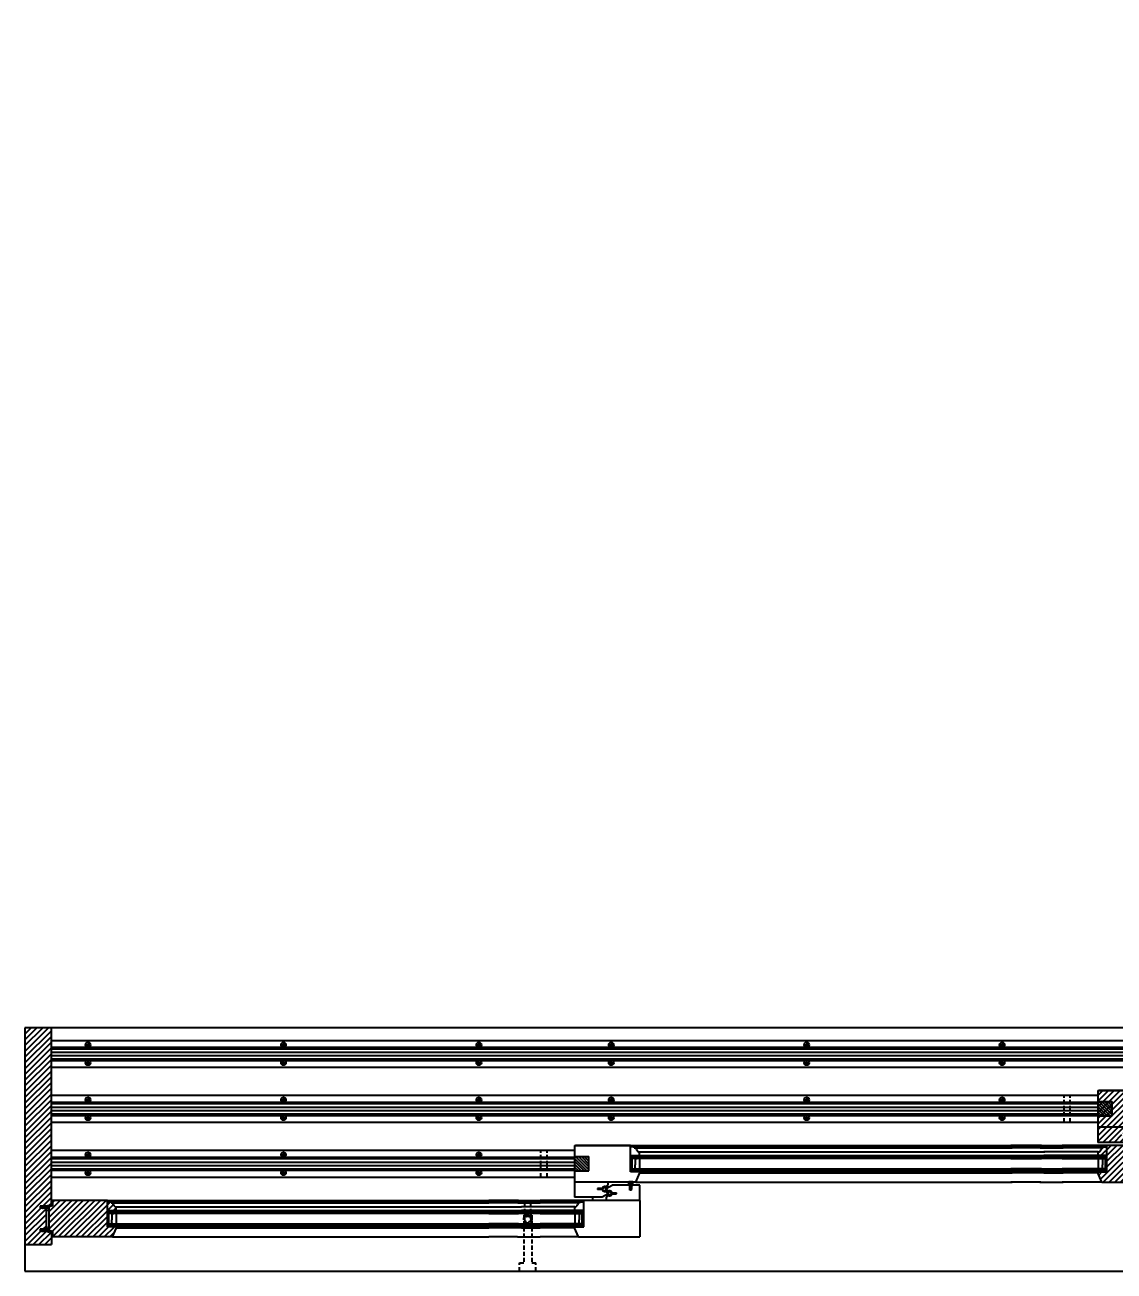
# Model space of a CAD drawing. Header units: inches. Extents: x 1985 to 11287, y 379 to 3234.
# Drawn here: x 7203 to 7269.9, y 1482.6 to 1559.2 of the extents above; entities that cross this region are included whole.
import ezdxf

# ---------------------------------------------------------------- set-up
doc = ezdxf.new("R2010")
doc.units = ezdxf.units.IN
doc.header["$MEASUREMENT"] = 0
doc.linetypes.add('HIDDEN', pattern=[0.375, 0.25, -0.125])
doc.layers.get('0').update_dxf_attribs({"linetype": 'CONTINUOUS'})
doc.layers.get('Defpoints').update_dxf_attribs({"linetype": 'CONTINUOUS'})
for name, color, linetype in [('glass 99', 6, 'CONTINUOUS'), ('glazing tape 99', 7, 'CONTINUOUS'), ('hardware 99', 94, 'CONTINUOUS'), ('hatch 99', 1, 'CONTINUOUS'), ('weatherstripping 99', 5, 'CONTINUOUS'), ('wood detail 99', 7, 'CONTINUOUS')]:
    doc.layers.add(name, color=color, linetype=linetype)
doc.styles.get("Standard").update_dxf_attribs({"font": 'txt.shx', "width": 0.8})
doc.dimstyles.new('Elevation', dxfattribs={"dimscale": 2, "dimtxt": 0.75, "dimasz": 0.0625, "dimexe": 0.0625, "dimexo": 0.0625, "dimgap": 0.0625, "dimtad": 1, "dimdec": 5, "dimzin": 0, "dimdsep": 46, "dimlunit": 5, "dimtxsty": 'Standard', "dimblk1": 'OBLIQUE', "dimblk2": 'OBLIQUE', "dimsah": 1, "dimcen": 2, "dimdle": 0.0625, "dimclrd": 1, "dimclre": 1, "dimadec": 1, "dimazin": 0, "dimtfac": 0.375, "dimtdec": 5, "dimtmove": 0, "dimatfit": 3, "dimldrblk": 'OBLIQUE', "dimfxl": 1, "dimfrac": 2, "dimtolj": 1, "dimtzin": 0, "dimarcsym": 0})

# ---------------------------------------------------------------- blocks, each defined once
blk = doc.blocks.new('_OBLIQUE')
at = {"color": 0, "linetype": 'ByBlock'}
blk.add_line((-0.5, -0.5), (0.5, 0.5), dxfattribs=at)
blk = doc.blocks.new('*D167')
at = {"layer": 'Defpoints', "color": 0}
for p in [(7365.412, 1559.165), (7335.455, 1503.481), (7204.665, 1497.57), (7336.866, 1497.57), (7336.866, 1497.57)]:
    blk.add_point(p, dxfattribs=at)
at = {"layer": 'wood detail 99', "color": 1, "lineweight": -2}
blk.add_arc((7336.866, 1497.57), 6.078, 65.13465, 180, dxfattribs=at)
at = {"layer": 'wood detail 99', "color": 1, "lineweight": -2, "xscale": 0.125, "yscale": 0.125, "zscale": 0.125}
for p, rotation in [((7339.421, 1503.084), 335.1346450684126), ((7330.788, 1497.57), 270.000000000004)]:
    blk.add_blockref('_OBLIQUE', p, dxfattribs=dict(at, rotation=rotation))
at = {"layer": 'wood detail 99', "color": 0, "insert": (7333.123, 1503.429), "char_height": 1.5, "attachment_point": 5, "rotation": 32.56732}
blk.add_mtext('\\A1;114.9°"', dxfattribs=at)

msp = doc.modelspace()

# ---------------------------------------------------------------- hatches: boundary and pattern name
at = {"layer": 'glazing tape 99'}
h = msp.add_hatch(color=7, dxfattribs=at)
h.paths.add_polyline_path([(7240.266512, 1489.726127), (7240.766512, 1489.726127), (7240.766512, 1489.663627), (7240.266512, 1489.663627)])
h.paths.add_polyline_path([(7240.290012, 1488.788627), (7240.790012, 1488.788627), (7240.790012, 1488.726127), (7240.290012, 1488.726127)])
h = msp.add_hatch(color=7, dxfattribs=at)
h.paths.add_polyline_path([(7240.266512, 1489.726127), (7240.766512, 1489.726127), (7240.766512, 1489.663627), (7240.266512, 1489.663627)])
h.paths.add_polyline_path([(7240.290012, 1488.788627), (7240.790012, 1488.788627), (7240.790012, 1488.726127), (7240.290012, 1488.726127)])
h = msp.add_hatch(color=7, dxfattribs=at)
h.paths.add_polyline_path([(7268.93851, 1489.726127), (7269.43851, 1489.726127), (7269.43851, 1489.663627), (7268.93851, 1489.663627)])
h.paths.add_polyline_path([(7268.91501, 1488.788627), (7269.41501, 1488.788627), (7269.41501, 1488.726127), (7268.91501, 1488.726127)])
h = msp.add_hatch(color=7, dxfattribs=at)
h.paths.add_polyline_path([(7268.93851, 1489.726127), (7269.43851, 1489.726127), (7269.43851, 1489.663627), (7268.93851, 1489.663627)])
h.paths.add_polyline_path([(7268.91501, 1488.788627), (7269.41501, 1488.788627), (7269.41501, 1488.726127), (7268.91501, 1488.726127)])
h = msp.add_hatch(color=7, dxfattribs=at)
h.paths.add_polyline_path([(7208.141513, 1486.351127), (7208.641513, 1486.351127), (7208.641513, 1486.288627), (7208.141513, 1486.288627)])
h.paths.add_polyline_path([(7208.165013, 1485.413627), (7208.665013, 1485.413627), (7208.665013, 1485.351127), (7208.165013, 1485.351127)])
h = msp.add_hatch(color=7, dxfattribs=at)
h.paths.add_polyline_path([(7236.813512, 1486.351127), (7237.313512, 1486.351127), (7237.313512, 1486.288627), (7236.813512, 1486.288627)])
h.paths.add_polyline_path([(7236.790012, 1485.413627), (7237.290012, 1485.413627), (7237.290012, 1485.351127), (7236.790012, 1485.351127)])
at = {"layer": 'hardware 99'}
h = msp.add_hatch(dxfattribs=at)
h.set_pattern_fill('ANSI31', color=256, style=0)
h.set_pattern_definition([(135, (6949.83858, 197.32206), (0.088388348, 0.088388348), [])])
h.paths.add_polyline_path([(7268.91501, 1492.163627), (7269.79001, 1492.163627), (7269.79001, 1493.038627), (7268.91501, 1493.038627)])
h = msp.add_hatch(dxfattribs=at)
h.set_pattern_fill('ANSI31', color=256, style=0)
h.set_pattern_definition([(135, (6917.71359, 193.94706), (0.088388348, 0.088388348), [])])
h.paths.add_polyline_path([(7236.790012, 1488.788627), (7237.665012, 1488.788627), (7237.665012, 1489.663627), (7236.790012, 1489.663627)])
at = {"layer": 'hatch 99'}
h = msp.add_hatch(dxfattribs=at)
h.set_pattern_fill('ANSI31', color=256, scale=2, style=0)
h.set_pattern_definition([(45, (7592.15094, 318.99247), (-0.176776695, 0.176776695), [])])
h.paths.add_polyline_path([(7204.665013, 1497.569877), (7203.040013, 1497.569877), (7203.040013, 1484.257377), (7204.665013, 1484.257377), (7204.665013, 1484.991752), (7204.337013, 1485.082627), (7204.066859, 1485.082627), (7203.977513, 1485.082627), (7203.977513, 1485.207627), (7204.337013, 1485.207627), (7204.337013, 1486.494627), (7203.977513, 1486.494627), (7203.977513, 1486.619627), (7204.337013, 1486.619627), (7204.665013, 1486.710502), (7204.665013, 1486.976127)])
h.paths.add_polyline_path([(7208.102499, 1486.976127), (7204.727513, 1486.976127), (7204.727513, 1486.632379), (7204.505513, 1486.569869), (7204.505513, 1485.132384), (7204.727513, 1485.069874), (7204.727513, 1484.726127), (7208.423942, 1484.726127), (7208.665013, 1485.288627), (7208.665013, 1485.351127), (7208.102499, 1485.351127)])
edge = h.paths.add_edge_path(flags=17)
edge.add_arc((7208.335574, 1486.675672), 0.152097, 10.20801971, 87.52763621)
edge.add_line((7208.342135, 1486.827627), (7208.329013, 1486.827627))
edge.add_line((7208.329013, 1486.827627), (7208.329013, 1486.890127))
edge.add_line((7208.329013, 1486.890127), (7208.102499, 1486.890127))
edge.add_line((7208.102499, 1486.890127), (7208.102499, 1486.351127))
edge.add_line((7208.102499, 1486.351127), (7208.641513, 1486.351127))
edge.add_line((7208.641513, 1486.351127), (7208.641513, 1486.577627))
edge.add_arc((7208.634952, 1486.729582), 0.152097, 190.2080197, 272.47236379, ccw=False)
h = msp.add_hatch(dxfattribs=at)
h.set_pattern_fill('ANSI31', color=256, scale=2, style=0)
h.set_pattern_definition([(45, (7592.15094, 1135.35761), (-0.1767767, 0.1767767), [])])
h.paths.add_polyline_path([(7272.73526, 1493.452627, 0.350781059), (7272.592132, 1493.577627), (7272.57901, 1493.577627), (7272.57901, 1493.640127), (7272.352496, 1493.640127), (7272.352496, 1493.101127), (7272.89151, 1493.101127), (7272.89151, 1493.327627, -0.375199902)], flags=17)
h.paths.add_polyline_path([(7272.352496, 1493.726127), (7268.91501, 1493.726127), (7268.91501, 1491.476127), (7272.673939, 1491.476127), (7272.91501, 1492.038627), (7272.91501, 1492.101127), (7272.352496, 1492.101127)])
h.paths.add_polyline_path([(7270.97751, 1491.288631), (7270.97751, 1491.476127), (7268.91501, 1491.476127), (7268.91501, 1490.538627), (7270.602503, 1490.538627), (7270.97751, 1490.755137), (7270.97751, 1490.805374), (7270.613124, 1491.015752), (7270.3318, 1491.015752), (7270.3318, 1491.078252), (7270.613124, 1491.078252)])
h.paths.add_polyline_path([(7272.91501, 1491.288627), (7272.402657, 1491.288627), (7272.402657, 1490.97502), (7272.308657, 1490.97502), (7272.308657, 1491.288627), (7271.227503, 1491.288627), (7270.85251, 1491.072124), (7270.85251, 1491.02188), (7271.216891, 1490.811506), (7271.49822, 1490.811506), (7271.49822, 1490.749006), (7271.216891, 1490.749006), (7270.85251, 1490.53863), (7270.85251, 1490.351127), (7272.91501, 1490.351127)])
h.paths.add_polyline_path([(7269.477524, 1490.265127), (7269.24771, 1490.265127), (7269.24771, 1490.202627), (7269.235447, 1490.202627, 0.35125577), (7269.095239, 1490.080438, -0.380557848), (7268.93851, 1489.952627), (7268.93851, 1489.726127), (7269.477524, 1489.726127)], flags=17)
h.paths.add_polyline_path([(7272.91501, 1490.351127), (7269.477524, 1490.351127), (7269.477524, 1488.726127), (7268.91501, 1488.726127), (7268.91501, 1488.663627), (7269.156082, 1488.101127), (7272.91501, 1488.101127)])
at = {"layer": 'weatherstripping 99'}
h = msp.add_hatch(dxfattribs=at)
h.set_pattern_fill('ANSI36', color=256, scale=0.125, angle=315, style=0)
h.set_pattern_definition([(90, (8830.34311, 1675.735929), (-0.015625, 0.02734375), [0.0390625, -0.0078125, 0, -0.0078125])])
h.paths.add_polyline_path([(7240.121159, 1488.09796), (7240.121159, 1487.94352), (7240.371159, 1487.94352), (7240.371159, 1488.111062)])
msp.add_hatch(color=256, dxfattribs=at).paths.add_polyline_path([(7240.121159, 1487.94352), (7240.121159, 1487.912547), (7240.21668, 1487.912528), (7240.246407, 1487.878938), (7240.246407, 1487.819144), (7240.184159, 1487.862681), (7240.184159, 1487.834384), (7240.246407, 1487.790847), (7240.246407, 1487.711959), (7240.184159, 1487.755495), (7240.184159, 1487.727198), (7240.262907, 1487.660674), (7240.277659, 1487.660674), (7240.277659, 1487.912516), (7240.371159, 1487.912498), (7240.371159, 1487.94352)])

# ---------------------------------------------------------------- linework, layer by layer
at = {"layer": 'glass 99', "color": 6}
for p, q in [((7263.585906, 1489.663627), (7240.266512, 1489.663627)), ((7263.648406, 1489.663627), (7240.266512, 1489.663627)), ((7240.321197, 1488.788627), (7240.321197, 1489.663627)), ((7240.321197, 1488.788627), (7240.321197, 1489.663627)), ((7263.585906, 1489.538627), (7240.321197, 1489.538627)), ((7263.648406, 1489.538627), (7240.321197, 1489.538627)), ((7240.504506, 1489.508635), (7240.612288, 1489.538627)), ((7240.504506, 1489.508635), (7240.612288, 1489.538627)), ((7240.504506, 1489.508635), (7240.504506, 1489.163627)), ((7240.504506, 1489.508635), (7240.504506, 1489.163627)), ((7240.768886, 1489.538627), (7240.768886, 1488.913627)), ((7240.768886, 1489.538627), (7240.768886, 1488.913627)), ((7263.585906, 1489.663627), (7265.400142, 1489.663627)), ((7263.585906, 1489.538627), (7265.400142, 1489.538627)), ((7263.648406, 1489.663627), (7265.462642, 1489.663627)), ((7263.648406, 1489.538627), (7265.462642, 1489.538627)), ((7266.732235, 1489.663627), (7265.400142, 1489.663627)), ((7266.732235, 1489.538627), (7265.400142, 1489.538627)), ((7266.794735, 1489.663627), (7265.462642, 1489.663627)), ((7266.794735, 1489.538627), (7265.462642, 1489.538627)), ((7266.732235, 1489.663627), (7269.43851, 1489.663627)), ((7266.732235, 1489.538627), (7269.383824, 1489.538627)), ((7266.794735, 1489.663627), (7269.43851, 1489.663627)), ((7266.794735, 1489.538627), (7269.383824, 1489.538627)), ((7268.93851, 1489.538627), (7268.93851, 1488.913627)), ((7268.93851, 1489.538627), (7268.93851, 1488.913627)), ((7269.20289, 1489.508635), (7269.095108, 1489.538627)), ((7269.20289, 1489.508635), (7269.095108, 1489.538627)), ((7269.20289, 1489.508635), (7269.20289, 1489.163627)), ((7269.20289, 1489.508635), (7269.20289, 1489.163627)), ((7269.383824, 1488.788627), (7269.383824, 1489.663627)), ((7269.383824, 1488.788627), (7269.383824, 1489.663627)), ((7240.290012, 1488.788627), (7263.585906, 1488.788627)), ((7240.290012, 1488.788627), (7263.648406, 1488.788627)), ((7240.321197, 1488.913627), (7263.585906, 1488.913627)), ((7240.321197, 1488.913627), (7263.648406, 1488.913627)), ((7240.504506, 1488.943618), (7240.504506, 1489.163627)), ((7240.504506, 1488.943618), (7240.504506, 1489.163627)), ((7240.504506, 1488.943618), (7240.612288, 1488.913627)), ((7240.504506, 1488.943618), (7240.612288, 1488.913627)), ((7265.400142, 1488.913627), (7263.585906, 1488.913627)), ((7265.400142, 1488.788627), (7263.585906, 1488.788627)), ((7265.462642, 1488.913627), (7263.648406, 1488.913627)), ((7265.462642, 1488.788627), (7263.648406, 1488.788627)), ((7265.400142, 1488.913627), (7266.732235, 1488.913627)), ((7265.400142, 1488.788627), (7266.732235, 1488.788627)), ((7265.462642, 1488.913627), (7266.794735, 1488.913627)), ((7265.462642, 1488.788627), (7266.794735, 1488.788627)), ((7269.383824, 1488.913627), (7266.732235, 1488.913627)), ((7269.41501, 1488.788627), (7266.732235, 1488.788627)), ((7269.383824, 1488.913627), (7266.794735, 1488.913627)), ((7269.41501, 1488.788627), (7266.794735, 1488.788627)), ((7269.20289, 1488.943618), (7269.095108, 1488.913627)), ((7269.20289, 1488.943618), (7269.095108, 1488.913627)), ((7269.20289, 1488.943618), (7269.20289, 1489.163627)), ((7269.20289, 1488.943618), (7269.20289, 1489.163627)), ((7231.523408, 1486.288627), (7208.141513, 1486.288627)), ((7208.196199, 1485.413627), (7208.196199, 1486.288627)), ((7231.523408, 1486.288627), (7233.337644, 1486.288627)), ((7234.669737, 1486.288627), (7233.337644, 1486.288627)), ((7234.669737, 1486.288627), (7237.313512, 1486.288627)), ((7237.258826, 1485.413627), (7237.258826, 1486.288627)), ((7231.523408, 1486.163627), (7208.196199, 1486.163627)), ((7208.196199, 1485.538627), (7231.523408, 1485.538627)), ((7208.379507, 1486.133635), (7208.48729, 1486.163627)), ((7208.379507, 1486.133635), (7208.379507, 1485.788627)), ((7208.379507, 1485.568618), (7208.379507, 1485.788627)), ((7208.379507, 1485.568618), (7208.48729, 1485.538627)), ((7208.643887, 1486.163627), (7208.643887, 1485.538627)), ((7231.523408, 1486.163627), (7233.337644, 1486.163627)), ((7233.337644, 1485.538627), (7231.523408, 1485.538627)), ((7234.669737, 1486.163627), (7233.337644, 1486.163627)), ((7233.337644, 1485.538627), (7234.669737, 1485.538627)), ((7234.669737, 1486.163627), (7237.258826, 1486.163627)), ((7237.258826, 1485.538627), (7234.669737, 1485.538627)), ((7236.813512, 1486.163627), (7236.813512, 1485.538627)), ((7237.077892, 1486.133635), (7236.970109, 1486.163627)), ((7237.077892, 1485.568618), (7236.970109, 1485.538627)), ((7237.077892, 1486.133635), (7237.077892, 1485.788627)), ((7237.077892, 1485.568618), (7237.077892, 1485.788627)), ((7208.165013, 1485.413627), (7231.523408, 1485.413627)), ((7233.337644, 1485.413627), (7231.523408, 1485.413627)), ((7233.337644, 1485.413627), (7234.669737, 1485.413627)), ((7237.290012, 1485.413627), (7234.669737, 1485.413627))]:
    msp.add_line(p, q, dxfattribs=at)
at = {"layer": 'glazing tape 99', "color": 7}
for p, q in [((7240.266512, 1489.726127), (7240.266512, 1489.663627)), ((7240.266512, 1489.726127), (7240.266512, 1489.663627)), ((7240.766512, 1489.726127), (7240.766512, 1489.663627)), ((7240.766512, 1489.726127), (7240.766512, 1489.663627)), ((7268.93851, 1489.726127), (7268.93851, 1489.663627)), ((7268.93851, 1489.726127), (7268.93851, 1489.663627)), ((7269.43851, 1489.726127), (7269.43851, 1489.663627)), ((7269.43851, 1489.726127), (7269.43851, 1489.663627)), ((7208.141513, 1486.351127), (7208.141513, 1486.288627)), ((7208.641513, 1486.351127), (7208.641513, 1486.288627)), ((7236.813512, 1486.351127), (7236.813512, 1486.288627)), ((7237.313512, 1486.351127), (7237.313512, 1486.288627))]:
    msp.add_line(p, q, dxfattribs=at)
at = {"layer": 'glazing tape 99'}
for p, q in [((7240.766512, 1489.663627), (7240.266512, 1489.663627)), ((7240.766512, 1489.663627), (7240.266512, 1489.663627)), ((7269.43851, 1489.663627), (7268.93851, 1489.663627)), ((7269.43851, 1489.663627), (7268.93851, 1489.663627)), ((7240.290012, 1488.788627), (7240.290012, 1488.726127)), ((7240.790012, 1488.788627), (7240.290012, 1488.788627)), ((7240.290012, 1488.788627), (7240.290012, 1488.726127)), ((7240.790012, 1488.788627), (7240.290012, 1488.788627)), ((7240.790012, 1488.788627), (7240.790012, 1488.726127)), ((7240.790012, 1488.788627), (7240.790012, 1488.726127)), ((7268.91501, 1488.788627), (7269.41501, 1488.788627)), ((7268.91501, 1488.788627), (7268.91501, 1488.726127)), ((7268.91501, 1488.788627), (7269.41501, 1488.788627)), ((7268.91501, 1488.788627), (7268.91501, 1488.726127)), ((7269.41501, 1488.788627), (7269.41501, 1488.726127)), ((7269.41501, 1488.788627), (7269.41501, 1488.726127)), ((7208.641513, 1486.288627), (7208.141513, 1486.288627)), ((7237.313512, 1486.288627), (7236.813512, 1486.288627)), ((7208.165013, 1485.413627), (7208.165013, 1485.351127)), ((7208.665013, 1485.413627), (7208.165013, 1485.413627)), ((7208.665013, 1485.413627), (7208.665013, 1485.351127)), ((7236.790012, 1485.413627), (7237.290012, 1485.413627)), ((7236.790012, 1485.413627), (7236.790012, 1485.351127)), ((7237.290012, 1485.413627), (7237.290012, 1485.351127))]:
    msp.add_line(p, q, dxfattribs=at)
at = {"layer": 'hardware 99'}
for p, q in [((7204.665013, 1496.801127), (7236.790012, 1496.801127)), ((7204.665013, 1496.381127), (7236.790012, 1496.381127)), ((7204.665013, 1496.291127), (7236.790012, 1496.291127)), ((7206.765013, 1496.531127), (7207.065013, 1496.531127)), ((7206.915013, 1496.681127), (7206.915013, 1496.381127)), ((7218.765013, 1496.531127), (7219.065013, 1496.531127)), ((7218.915013, 1496.681127), (7218.915013, 1496.381127)), ((7230.765013, 1496.531127), (7231.065013, 1496.531127)), ((7230.915013, 1496.681127), (7230.915013, 1496.381127)), ((7236.790012, 1496.801127), (7268.91501, 1496.801127)), ((7236.790012, 1496.381127), (7268.91501, 1496.381127)), ((7236.790012, 1496.291127), (7268.91501, 1496.291127)), ((7238.890012, 1496.531127), (7239.190012, 1496.531127)), ((7239.040012, 1496.681127), (7239.040012, 1496.381127)), ((7250.890012, 1496.531127), (7251.190012, 1496.531127)), ((7251.040012, 1496.681127), (7251.040012, 1496.381127)), ((7262.890012, 1496.531127), (7263.190012, 1496.531127)), ((7263.040012, 1496.681127), (7263.040012, 1496.381127)), ((7268.91501, 1496.801127), (7301.040009, 1496.801127)), ((7268.91501, 1496.381127), (7301.040009, 1496.381127)), ((7268.91501, 1496.291127), (7301.040009, 1496.291127)), ((7204.665013, 1496.076127), (7236.790012, 1496.076127)), ((7204.665013, 1495.876127), (7236.790012, 1495.876127)), ((7204.665013, 1495.661127), (7236.790012, 1495.661127)), ((7204.665013, 1495.571127), (7236.790012, 1495.571127)), ((7206.915013, 1495.271127), (7206.915013, 1495.571127)), ((7218.915013, 1495.271127), (7218.915013, 1495.571127)), ((7230.915013, 1495.271127), (7230.915013, 1495.571127)), ((7236.790012, 1496.076127), (7268.91501, 1496.076127)), ((7236.790012, 1495.876127), (7268.91501, 1495.876127)), ((7236.790012, 1495.661127), (7268.91501, 1495.661127)), ((7236.790012, 1495.571127), (7268.91501, 1495.571127)), ((7239.040012, 1495.271127), (7239.040012, 1495.571127)), ((7251.040012, 1495.271127), (7251.040012, 1495.571127)), ((7263.040012, 1495.271127), (7263.040012, 1495.571127)), ((7268.91501, 1496.076127), (7301.040009, 1496.076127)), ((7268.91501, 1495.876127), (7301.040009, 1495.876127)), ((7268.91501, 1495.661127), (7301.040009, 1495.661127)), ((7268.91501, 1495.571127), (7301.040009, 1495.571127)), ((7204.665013, 1495.151127), (7236.790012, 1495.151127)), ((7206.765013, 1495.421127), (7207.065013, 1495.421127)), ((7218.765013, 1495.421127), (7219.065013, 1495.421127)), ((7230.765013, 1495.421127), (7231.065013, 1495.421127)), ((7236.790012, 1495.151127), (7268.91501, 1495.151127)), ((7238.890012, 1495.421127), (7239.190012, 1495.421127)), ((7250.890012, 1495.421127), (7251.190012, 1495.421127)), ((7262.890012, 1495.421127), (7263.190012, 1495.421127)), ((7268.91501, 1495.151127), (7301.040009, 1495.151127)), ((7204.665013, 1493.426127), (7236.790012, 1493.426127)), ((7206.765013, 1493.156127), (7207.065013, 1493.156127)), ((7206.915013, 1493.306127), (7206.915013, 1493.006127)), ((7218.765013, 1493.156127), (7219.065013, 1493.156127)), ((7218.915013, 1493.306127), (7218.915013, 1493.006127)), ((7230.765013, 1493.156127), (7231.065013, 1493.156127)), ((7230.915013, 1493.306127), (7230.915013, 1493.006127)), ((7236.790012, 1493.426127), (7268.91501, 1493.426127)), ((7238.890012, 1493.156127), (7239.190012, 1493.156127)), ((7239.040012, 1493.306127), (7239.040012, 1493.006127)), ((7250.890012, 1493.156127), (7251.190012, 1493.156127)), ((7251.040012, 1493.306127), (7251.040012, 1493.006127)), ((7262.890012, 1493.156127), (7263.190012, 1493.156127)), ((7263.040012, 1493.306127), (7263.040012, 1493.006127)), ((7204.665013, 1493.006127), (7236.790012, 1493.006127)), ((7204.665013, 1492.916127), (7236.790012, 1492.916127)), ((7204.665013, 1492.701127), (7236.790012, 1492.701127)), ((7204.665013, 1492.501127), (7236.790012, 1492.501127)), ((7236.790012, 1493.006127), (7268.91501, 1493.006127)), ((7236.790012, 1492.916127), (7268.91501, 1492.916127)), ((7236.790012, 1492.701127), (7268.91501, 1492.701127)), ((7236.790012, 1492.501127), (7268.91501, 1492.501127)), ((7268.91501, 1493.038627), (7268.91501, 1492.163627)), ((7204.665013, 1492.286127), (7236.790012, 1492.286127)), ((7204.665013, 1492.196127), (7236.790012, 1492.196127)), ((7204.665013, 1491.776127), (7236.790012, 1491.776127)), ((7206.765013, 1492.046127), (7207.065013, 1492.046127)), ((7206.915013, 1491.896127), (7206.915013, 1492.196127)), ((7218.765013, 1492.046127), (7219.065013, 1492.046127)), ((7218.915013, 1491.896127), (7218.915013, 1492.196127)), ((7230.765013, 1492.046127), (7231.065013, 1492.046127)), ((7230.915013, 1491.896127), (7230.915013, 1492.196127)), ((7236.790012, 1492.286127), (7268.91501, 1492.286127)), ((7236.790012, 1492.196127), (7268.91501, 1492.196127)), ((7236.790012, 1491.776127), (7268.91501, 1491.776127)), ((7238.890012, 1492.046127), (7239.190012, 1492.046127)), ((7239.040012, 1491.896127), (7239.040012, 1492.196127)), ((7250.890012, 1492.046127), (7251.190012, 1492.046127)), ((7251.040012, 1491.896127), (7251.040012, 1492.196127)), ((7262.890012, 1492.046127), (7263.190012, 1492.046127)), ((7263.040012, 1491.896127), (7263.040012, 1492.196127)), ((7204.665013, 1490.051127), (7236.790012, 1490.051127)), ((7204.665013, 1489.631127), (7236.790012, 1489.631127)), ((7204.665013, 1489.541127), (7236.790012, 1489.541127)), ((7204.665013, 1489.326127), (7236.790012, 1489.326127)), ((7206.765013, 1489.781127), (7207.065013, 1489.781127)), ((7206.915013, 1489.931127), (7206.915013, 1489.631127)), ((7218.765013, 1489.781127), (7219.065013, 1489.781127)), ((7218.915013, 1489.931127), (7218.915013, 1489.631127)), ((7230.765013, 1489.781127), (7231.065013, 1489.781127)), ((7230.915013, 1489.931127), (7230.915013, 1489.631127)), ((7236.790012, 1489.663627), (7236.790012, 1488.788627)), ((7204.665013, 1489.126127), (7236.790012, 1489.126127)), ((7204.665013, 1488.911127), (7236.790012, 1488.911127)), ((7204.665013, 1488.821127), (7236.790012, 1488.821127)), ((7206.765013, 1488.671127), (7207.065013, 1488.671127)), ((7206.915013, 1488.521127), (7206.915013, 1488.821127)), ((7218.765013, 1488.671127), (7219.065013, 1488.671127)), ((7218.915013, 1488.521127), (7218.915013, 1488.821127)), ((7230.765013, 1488.671127), (7231.065013, 1488.671127)), ((7230.915013, 1488.521127), (7230.915013, 1488.821127)), ((7204.665013, 1488.401127), (7236.790012, 1488.401127))]:
    msp.add_line(p, q, dxfattribs=at)
for centre in [(7206.915013, 1496.531127), (7218.915013, 1496.531127), (7230.915013, 1496.531127), (7239.040012, 1496.531127), (7251.040012, 1496.531127), (7263.040012, 1496.531127), (7206.915013, 1495.421127), (7218.915013, 1495.421127), (7230.915013, 1495.421127), (7239.040012, 1495.421127), (7251.040012, 1495.421127), (7263.040012, 1495.421127), (7206.915013, 1493.156127), (7218.915013, 1493.156127), (7230.915013, 1493.156127), (7239.040012, 1493.156127), (7251.040012, 1493.156127), (7263.040012, 1493.156127), (7206.915013, 1492.046127), (7218.915013, 1492.046127), (7230.915013, 1492.046127), (7239.040012, 1492.046127), (7251.040012, 1492.046127), (7263.040012, 1492.046127), (7206.915013, 1489.781127), (7218.915013, 1489.781127), (7230.915013, 1489.781127), (7206.915013, 1488.671127), (7218.915013, 1488.671127), (7230.915013, 1488.671127)]:
    msp.add_circle(centre, 0.15, dxfattribs=at)
at = {"layer": 'weatherstripping 99'}
for p, q in [((7240.121159, 1487.912547), (7240.121159, 1488.111062)), ((7240.371159, 1488.111062), (7240.121159, 1488.111062)), ((7240.371159, 1487.94352), (7240.121159, 1487.94352)), ((7240.121159, 1487.912547), (7240.21668, 1487.912528)), ((7240.246407, 1487.819144), (7240.184159, 1487.862681)), ((7240.184159, 1487.834384), (7240.184159, 1487.862681)), ((7240.246407, 1487.790847), (7240.184159, 1487.834384)), ((7240.21668, 1487.912528), (7240.246407, 1487.878938)), ((7240.246407, 1487.878938), (7240.246407, 1487.819144)), ((7240.246407, 1487.790847), (7240.246407, 1487.711959)), ((7240.277659, 1487.912516), (7240.371159, 1487.912498)), ((7240.277659, 1487.912516), (7240.277659, 1487.660674)), ((7240.371159, 1487.912498), (7240.371159, 1488.111062)), ((7238.206802, 1487.672002), (7238.488052, 1487.672002)), ((7239.373222, 1487.405256), (7239.091972, 1487.405256)), ((7240.246407, 1487.711959), (7240.184159, 1487.755495)), ((7240.184159, 1487.727198), (7240.184159, 1487.755495)), ((7240.262907, 1487.660674), (7240.184159, 1487.727198)), ((7240.262907, 1487.660674), (7240.277659, 1487.660674)), ((7240.277659, 1487.660674), (7240.262907, 1487.660674)), ((7204.066957, 1486.619627), (7204.356187, 1486.619627)), ((7204.066957, 1486.619627), (7204.066957, 1486.556627)), ((7204.066957, 1486.556627), (7204.125226, 1486.498358)), ((7204.109383, 1486.556627), (7204.194117, 1486.556627)), ((7204.109383, 1486.556627), (7204.167652, 1486.498358)), ((7204.125226, 1486.498358), (7204.167652, 1486.498358)), ((7204.194117, 1486.556627), (7204.252386, 1486.498358)), ((7204.236544, 1486.556627), (7204.336957, 1486.556627)), ((7204.236544, 1486.556627), (7204.294813, 1486.498358)), ((7204.252386, 1486.498358), (7204.294813, 1486.498358)), ((7204.336957, 1486.556627), (7204.336957, 1486.518358)), ((7204.356187, 1486.619627), (7204.547047, 1486.677818)), ((7204.356957, 1486.498358), (7204.376957, 1486.498358)), ((7204.396957, 1486.556627), (7204.396957, 1486.518358)), ((7204.547047, 1486.677818), (7204.457609, 1486.619627)), ((7204.499841, 1486.319627), (7204.472701, 1486.423137)), ((7204.499841, 1486.567502), (7204.499841, 1486.319627)), ((7204.066859, 1485.145627), (7204.125128, 1485.203896)), ((7204.066859, 1485.082627), (7204.066859, 1485.145627)), ((7204.066859, 1485.082627), (7204.356089, 1485.082627)), ((7204.109286, 1485.145627), (7204.167555, 1485.203896)), ((7204.109286, 1485.145627), (7204.19402, 1485.145627)), ((7204.125128, 1485.203896), (7204.167555, 1485.203896)), ((7204.19402, 1485.145627), (7204.252289, 1485.203896)), ((7204.236446, 1485.145627), (7204.294715, 1485.203896)), ((7204.236446, 1485.145627), (7204.336859, 1485.145627)), ((7204.252289, 1485.203896), (7204.294715, 1485.203896)), ((7204.336859, 1485.145627), (7204.336859, 1485.183896)), ((7204.356089, 1485.082627), (7204.546957, 1485.02446)), ((7204.356859, 1485.203896), (7204.376859, 1485.203896)), ((7204.396859, 1485.145627), (7204.396859, 1485.183896)), ((7204.546957, 1485.02446), (7204.457512, 1485.082627)), ((7204.499744, 1485.382627), (7204.472604, 1485.279116)), ((7204.499744, 1485.134751), (7204.499744, 1485.382627))]:
    msp.add_line(p, q, dxfattribs=at)
for centre, radius, start, end in [((7238.644302, 1487.672002), 0.15625, 94.19804756, 265.80195244), ((7238.637439, 1487.765501), 0.0625, 29.91128578, 94.19804756), ((7238.474914, 1487.672002), 0.25, 330.08871422, 29.91128578), ((7238.637439, 1487.578504), 0.0625, 265.80195244, 330.08871422), ((7239.105109, 1487.405256), 0.25, 150.08871422, 209.91128578), ((7238.942585, 1487.498754), 0.0625, 85.80195244, 150.08871422), ((7238.942585, 1487.311757), 0.0625, 209.91128578, 274.19804756), ((7238.935722, 1487.405256), 0.15625, 274.19804756, 85.80195244), ((7204.356957, 1486.518358), 0.02, 180, 270), ((7204.376957, 1486.518358), 0.02, 270, 0), ((7204.273693, 1486.39845), 0.200534, 7.07143713, 52.07143713), ((7204.442293, 1486.564046), 0.057652, 3.43645262, 74.59278822), ((7204.356859, 1485.183896), 0.02, 90, 180), ((7204.376859, 1485.183896), 0.02, 0, 90), ((7204.273595, 1485.303803), 0.200534, 307.92856287, 352.92856287), ((7204.442195, 1485.138207), 0.057652, 285.40721178, 356.56354738)]:
    msp.add_arc(centre, radius, start, end, dxfattribs=at)
at = {"layer": 'wood detail 99', "color": 0}
for p, q in [((7203.040013, 1497.569877), (7203.040013, 1482.632377)), ((7204.665013, 1497.569877), (7203.040013, 1497.569877)), ((7204.665013, 1486.710502), (7204.665013, 1497.569877)), ((7272.673939, 1491.476127), (7268.91501, 1491.476127)), ((7272.673939, 1491.476127), (7268.91501, 1491.476127)), ((7272.673939, 1491.476127), (7268.97751, 1491.476127)), ((7270.602503, 1490.538627), (7268.91501, 1490.538627)), ((7272.85251, 1490.351127), (7269.477524, 1490.351127)), ((7272.91501, 1490.351127), (7269.477524, 1490.351127)), ((7272.91501, 1490.351127), (7269.477524, 1490.351127)), ((7240.54894, 1488.101127), (7236.790012, 1488.101127)), ((7240.54894, 1488.101127), (7236.790012, 1488.101127)), ((7240.54894, 1488.101127), (7236.852512, 1488.101127)), ((7240.183659, 1487.913627), (7239.102505, 1487.913627)), ((7240.790012, 1487.913627), (7240.277659, 1487.913627)), ((7269.156082, 1488.101127), (7272.85251, 1488.101127)), ((7269.156082, 1488.101127), (7272.91501, 1488.101127)), ((7238.477505, 1487.163627), (7236.790012, 1487.163627)), ((7240.790012, 1486.976127), (7237.352526, 1486.976127)), ((7240.790012, 1486.976127), (7237.352526, 1486.976127)), ((7208.423942, 1484.726127), (7204.727513, 1484.726127)), ((7237.031083, 1484.726127), (7240.790012, 1484.726127))]:
    msp.add_line(p, q, dxfattribs=at)
at = {"layer": 'wood detail 99'}
for p, q in [((7336.865606, 1497.569877), (7204.665013, 1497.569877)), ((7268.91501, 1493.726127), (7268.91501, 1491.476127)), ((7268.91501, 1493.726127), (7272.352496, 1493.726127)), ((7268.91501, 1493.726127), (7268.91501, 1493.460502)), ((7272.352496, 1493.726127), (7268.97751, 1493.726127)), ((7268.91501, 1493.038627), (7269.79001, 1493.038627)), ((7269.79001, 1492.163627), (7269.79001, 1493.038627)), ((7268.91501, 1492.163627), (7269.79001, 1492.163627)), ((7268.91501, 1491.741752), (7268.91501, 1491.007377)), ((7268.91501, 1491.476127), (7268.91501, 1490.538627)), ((7236.790012, 1490.351127), (7236.790012, 1488.101127)), ((7236.790012, 1490.351127), (7240.227497, 1490.351127)), ((7236.790012, 1490.351127), (7236.790012, 1490.085502)), ((7240.227497, 1490.351127), (7236.852512, 1490.351127)), ((7240.227497, 1490.351127), (7263.585906, 1490.351127)), ((7240.227497, 1490.351127), (7263.648406, 1490.351127)), ((7240.454012, 1490.265127), (7263.585906, 1490.265127)), ((7240.454012, 1490.265127), (7263.648406, 1490.265127)), ((7240.454012, 1490.202627), (7263.585906, 1490.202627)), ((7240.454012, 1490.202627), (7263.648406, 1490.202627)), ((7265.400142, 1490.351127), (7263.585906, 1490.351127)), ((7265.373357, 1490.265127), (7263.585906, 1490.265127)), ((7265.373357, 1490.202627), (7263.585906, 1490.202627)), ((7265.462642, 1490.351127), (7263.648406, 1490.351127)), ((7265.435857, 1490.265127), (7263.648406, 1490.265127)), ((7265.435857, 1490.202627), (7263.648406, 1490.202627)), ((7265.373357, 1490.265127), (7266.732235, 1490.265127)), ((7265.373357, 1490.202627), (7266.732235, 1490.202627)), ((7265.400142, 1490.351127), (7266.732235, 1490.351127)), ((7265.435857, 1490.265127), (7266.794735, 1490.265127)), ((7265.435857, 1490.202627), (7266.794735, 1490.202627)), ((7265.462642, 1490.351127), (7266.794735, 1490.351127)), ((7269.477524, 1490.351127), (7266.732235, 1490.351127)), ((7269.24771, 1490.265127), (7266.732235, 1490.265127)), ((7269.24771, 1490.202627), (7266.732235, 1490.202627)), ((7269.477524, 1490.351127), (7266.794735, 1490.351127)), ((7269.24771, 1490.265127), (7266.794735, 1490.265127)), ((7269.24771, 1490.202627), (7266.794735, 1490.202627)), ((7236.790012, 1489.663627), (7237.665012, 1489.663627)), ((7237.665012, 1488.788627), (7237.665012, 1489.663627)), ((7240.766512, 1489.952627), (7263.585906, 1489.952627)), ((7240.766512, 1489.952627), (7263.648406, 1489.952627)), ((7240.766512, 1489.726127), (7263.585906, 1489.726127)), ((7240.766512, 1489.726127), (7263.648406, 1489.726127)), ((7263.585906, 1489.952627), (7265.596571, 1489.952627)), ((7263.585906, 1489.726127), (7265.596571, 1489.726127)), ((7263.648406, 1489.952627), (7265.659071, 1489.952627)), ((7263.648406, 1489.726127), (7265.659071, 1489.726127)), ((7266.732235, 1489.952627), (7265.596571, 1489.952627)), ((7266.732235, 1489.726127), (7265.596571, 1489.726127)), ((7266.794735, 1489.952627), (7265.659071, 1489.952627)), ((7266.794735, 1489.726127), (7265.659071, 1489.726127)), ((7268.93851, 1489.952627), (7266.732235, 1489.952627)), ((7268.93851, 1489.726127), (7266.732235, 1489.726127)), ((7268.93851, 1489.952627), (7266.794735, 1489.952627)), ((7268.93851, 1489.726127), (7266.794735, 1489.726127)), ((7236.790012, 1488.788627), (7237.665012, 1488.788627)), ((7240.790012, 1488.726127), (7240.227497, 1488.726127)), ((7240.790012, 1488.726127), (7240.227497, 1488.726127)), ((7240.790012, 1488.663627), (7240.790012, 1488.726127)), ((7263.585906, 1488.726127), (7240.790012, 1488.726127)), ((7240.790012, 1488.663627), (7240.790012, 1488.726127)), ((7263.648406, 1488.726127), (7240.790012, 1488.726127)), ((7263.585906, 1488.726127), (7265.596571, 1488.726127)), ((7263.648406, 1488.726127), (7265.659071, 1488.726127)), ((7266.732235, 1488.726127), (7265.596571, 1488.726127)), ((7266.794735, 1488.726127), (7265.659071, 1488.726127)), ((7266.732235, 1488.726127), (7268.91501, 1488.726127)), ((7266.794735, 1488.726127), (7268.91501, 1488.726127)), ((7268.91501, 1488.726127), (7269.477524, 1488.726127)), ((7268.91501, 1488.663627), (7268.91501, 1488.726127)), ((7268.91501, 1488.726127), (7269.477524, 1488.726127)), ((7268.91501, 1488.663627), (7268.91501, 1488.726127)), ((7236.790012, 1488.366752), (7236.790012, 1487.632377)), ((7236.790012, 1488.101127), (7236.790012, 1487.163627)), ((7238.433999, 1487.672002), (7238.852512, 1487.913631)), ((7238.727512, 1487.697124), (7239.102505, 1487.913627)), ((7238.79001, 1487.733208), (7238.79001, 1487.877545)), ((7238.852512, 1487.913631), (7238.852512, 1488.101127)), ((7240.183659, 1487.60002), (7240.183659, 1487.913627)), ((7240.277659, 1487.913627), (7240.277659, 1487.660674)), ((7240.277659, 1487.60002), (7240.277659, 1487.912516)), ((7240.54894, 1488.101127), (7263.585906, 1488.101127)), ((7240.54894, 1488.101127), (7263.648406, 1488.101127)), ((7240.790012, 1486.976127), (7240.790012, 1487.913627)), ((7265.355499, 1488.101127), (7263.585906, 1488.101127)), ((7265.417999, 1488.101127), (7263.648406, 1488.101127)), ((7265.355499, 1488.101127), (7266.732235, 1488.101127)), ((7265.417999, 1488.101127), (7266.794735, 1488.101127)), ((7269.156082, 1488.101127), (7266.732235, 1488.101127)), ((7269.156082, 1488.101127), (7266.794735, 1488.101127)), ((7237.91501, 1486.976127), (7237.91501, 1487.163627)), ((7238.206802, 1487.703252), (7238.206802, 1487.640752)), ((7238.433999, 1487.672002), (7238.852512, 1487.430374)), ((7238.433999, 1487.672002), (7238.852512, 1487.430374)), ((7238.852512, 1487.380137), (7238.477505, 1487.163627)), ((7238.852512, 1487.380137), (7238.477505, 1487.163627)), ((7238.727512, 1487.64688), (7238.727512, 1487.697124)), ((7238.727512, 1487.64688), (7238.727512, 1487.697124)), ((7238.727512, 1487.646884), (7238.727512, 1487.697121)), ((7238.727512, 1487.64688), (7239.146019, 1487.405256)), ((7238.727512, 1487.64688), (7239.091892, 1487.436506)), ((7239.146019, 1487.405256), (7238.727512, 1487.16363)), ((7239.091892, 1487.374006), (7238.727512, 1487.16363)), ((7238.727512, 1487.16363), (7238.727512, 1486.976127)), ((7238.852512, 1487.430374), (7238.852512, 1487.380137)), ((7238.852512, 1487.430374), (7238.852512, 1487.380137)), ((7239.373222, 1487.374006), (7239.373222, 1487.436506)), ((7203.977513, 1486.619627), (7203.977513, 1486.494627)), ((7204.337013, 1486.619627), (7203.977513, 1486.619627)), ((7204.337013, 1486.494627), (7203.977513, 1486.494627)), ((7204.665013, 1486.710502), (7204.337013, 1486.619627)), ((7204.337013, 1486.494627), (7204.337013, 1485.207627)), ((7204.727513, 1486.632379), (7204.505513, 1486.569869)), ((7204.505513, 1486.569869), (7204.505513, 1485.132384)), ((7204.505513, 1486.297396), (7204.505513, 1486.397145)), ((7204.665013, 1486.976127), (7204.665013, 1486.710502)), ((7208.102499, 1486.976127), (7204.727513, 1486.976127)), ((7204.727513, 1486.976127), (7204.727513, 1486.632379)), ((7208.102499, 1486.976127), (7231.523408, 1486.976127)), ((7208.329013, 1486.890127), (7231.523408, 1486.890127)), ((7208.329013, 1486.827627), (7231.523408, 1486.827627)), ((7208.641513, 1486.577627), (7231.523408, 1486.577627)), ((7208.641513, 1486.351127), (7231.523408, 1486.351127)), ((7233.337644, 1486.976127), (7231.523408, 1486.976127)), ((7233.310858, 1486.890127), (7231.523408, 1486.890127)), ((7233.310858, 1486.827627), (7231.523408, 1486.827627)), ((7231.523408, 1486.577627), (7233.534072, 1486.577627)), ((7231.523408, 1486.351127), (7233.534072, 1486.351127)), ((7233.310858, 1486.890127), (7234.669737, 1486.890127)), ((7233.310858, 1486.827627), (7234.669737, 1486.827627)), ((7233.337644, 1486.976127), (7234.669737, 1486.976127)), ((7234.669737, 1486.577627), (7233.534072, 1486.577627)), ((7234.669737, 1486.351127), (7233.534072, 1486.351127)), ((7237.352526, 1486.976127), (7234.669737, 1486.976127)), ((7237.122712, 1486.890127), (7234.669737, 1486.890127)), ((7237.122712, 1486.827627), (7234.669737, 1486.827627)), ((7236.813512, 1486.577627), (7234.669737, 1486.577627)), ((7236.813512, 1486.351127), (7234.669737, 1486.351127)), ((7240.790012, 1486.976127), (7240.790012, 1484.726127)), ((7203.977513, 1485.207627), (7203.977513, 1485.082627)), ((7204.337013, 1485.207627), (7203.977513, 1485.207627)), ((7204.337013, 1485.082627), (7203.977513, 1485.082627)), ((7204.665013, 1484.991752), (7204.337013, 1485.082627)), ((7204.727513, 1485.069874), (7204.505513, 1485.132384)), ((7204.665013, 1484.991752), (7204.665013, 1484.257377)), ((7204.727513, 1485.069874), (7204.727513, 1484.726127)), ((7208.665013, 1485.351127), (7208.102499, 1485.351127)), ((7208.423942, 1484.726127), (7231.523408, 1484.726127)), ((7208.665013, 1485.288627), (7208.665013, 1485.351127)), ((7231.523408, 1485.351127), (7208.665013, 1485.351127)), ((7231.523408, 1485.351127), (7233.534072, 1485.351127)), ((7233.293001, 1484.726127), (7231.523408, 1484.726127)), ((7233.293001, 1484.726127), (7234.669737, 1484.726127)), ((7234.669737, 1485.351127), (7233.534072, 1485.351127)), ((7234.669737, 1485.351127), (7236.790012, 1485.351127)), ((7237.031083, 1484.726127), (7234.669737, 1484.726127)), ((7236.790012, 1485.351127), (7237.352526, 1485.351127)), ((7236.790012, 1485.288627), (7236.790012, 1485.351127)), ((7203.040013, 1484.257377), (7204.665013, 1484.257377)), ((7203.040013, 1484.257377), (7203.040013, 1484.257377)), ((7203.040013, 1482.632377), (7338.966867, 1482.632377))]:
    msp.add_line(p, q, dxfattribs=at)
at = {"layer": 'wood detail 99', "color": 1, "linetype": 'HIDDEN'}
for p, q in [((7266.852509, 1491.776127), (7266.852509, 1493.426127)), ((7267.227509, 1491.776127), (7267.227509, 1493.426127)), ((7234.72751, 1488.401127), (7234.72751, 1490.051127)), ((7235.10251, 1488.401127), (7235.10251, 1490.051127)), ((7233.72751, 1485.819877), (7233.72751, 1486.851127)), ((7234.10251, 1485.819877), (7234.10251, 1486.851127)), ((7233.66501, 1486.069877), (7233.66501, 1483.132377)), ((7233.66501, 1486.069877), (7234.16501, 1486.069877)), ((7234.16501, 1486.069877), (7234.16501, 1483.132377)), ((7233.41501, 1483.132377), (7233.66501, 1483.132377)), ((7233.41501, 1482.632377), (7233.41501, 1483.132377)), ((7234.16501, 1483.132377), (7234.41501, 1483.132377)), ((7234.41501, 1482.632377), (7234.41501, 1483.132377))]:
    msp.add_line(p, q, dxfattribs=at)
at = {"layer": 'wood detail 99', "color": 7}
for p, q in [((7240.227497, 1488.726127), (7240.227497, 1490.351127)), ((7240.227497, 1488.726127), (7240.227497, 1490.351127)), ((7240.454012, 1490.265127), (7240.227497, 1490.265127)), ((7240.454012, 1490.265127), (7240.227497, 1490.265127)), ((7240.454012, 1490.202627), (7240.454012, 1490.265127)), ((7240.454012, 1490.202627), (7240.454012, 1490.265127)), ((7269.24771, 1490.265127), (7269.477524, 1490.265127)), ((7269.24771, 1490.202627), (7269.24771, 1490.265127)), ((7269.24771, 1490.265127), (7269.477524, 1490.265127)), ((7269.24771, 1490.202627), (7269.24771, 1490.265127)), ((7269.477524, 1488.726127), (7269.477524, 1490.351127)), ((7269.477524, 1488.726127), (7269.477524, 1490.351127)), ((7240.227497, 1489.726127), (7240.766512, 1489.726127)), ((7240.227497, 1489.726127), (7240.766512, 1489.726127)), ((7240.766512, 1489.726127), (7240.766512, 1489.952627)), ((7240.766512, 1489.726127), (7240.766512, 1489.952627)), ((7268.93851, 1489.726127), (7268.93851, 1489.952627)), ((7268.93851, 1489.726127), (7268.93851, 1489.952627)), ((7269.477524, 1489.726127), (7268.93851, 1489.726127)), ((7269.477524, 1489.726127), (7268.93851, 1489.726127)), ((7240.54894, 1488.101127), (7240.790012, 1488.663627)), ((7240.54894, 1488.101127), (7240.790012, 1488.663627)), ((7240.790012, 1488.663627), (7263.585906, 1488.663627)), ((7240.790012, 1488.663627), (7263.648406, 1488.663627)), ((7265.596571, 1488.663627), (7263.585906, 1488.663627)), ((7265.659071, 1488.663627), (7263.648406, 1488.663627)), ((7265.596571, 1488.663627), (7266.732235, 1488.663627)), ((7265.659071, 1488.663627), (7266.794735, 1488.663627)), ((7268.91501, 1488.663627), (7266.732235, 1488.663627)), ((7268.91501, 1488.663627), (7266.794735, 1488.663627)), ((7269.156082, 1488.101127), (7268.91501, 1488.663627)), ((7269.156082, 1488.101127), (7268.91501, 1488.663627)), ((7238.488131, 1487.703252), (7238.206802, 1487.703252)), ((7238.488131, 1487.640752), (7238.206802, 1487.640752)), ((7239.091892, 1487.436506), (7239.373222, 1487.436506)), ((7239.091892, 1487.374006), (7239.373222, 1487.374006)), ((7240.277659, 1487.60002), (7240.183659, 1487.60002)), ((7208.102499, 1485.351127), (7208.102499, 1486.976127)), ((7208.329013, 1486.890127), (7208.102499, 1486.890127)), ((7208.102499, 1486.351127), (7208.641513, 1486.351127)), ((7208.329013, 1486.827627), (7208.329013, 1486.890127)), ((7208.641513, 1486.351127), (7208.641513, 1486.577627)), ((7236.813512, 1486.351127), (7236.813512, 1486.577627)), ((7237.352526, 1486.351127), (7236.813512, 1486.351127)), ((7237.122712, 1486.890127), (7237.352526, 1486.890127)), ((7237.122712, 1486.827627), (7237.122712, 1486.890127)), ((7237.352526, 1485.351127), (7237.352526, 1486.976127)), ((7208.423942, 1484.726127), (7208.665013, 1485.288627)), ((7208.665013, 1485.288627), (7231.523408, 1485.288627)), ((7233.534072, 1485.288627), (7231.523408, 1485.288627)), ((7233.534072, 1485.288627), (7234.669737, 1485.288627)), ((7236.790012, 1485.288627), (7234.669737, 1485.288627)), ((7237.031083, 1484.726127), (7236.790012, 1485.288627))]:
    msp.add_line(p, q, dxfattribs=at)
at = {"layer": 'wood detail 99', "color": 1, "linetype": 'HIDDEN'}
for radius in [0.25, 0.1875]:
    msp.add_circle((7233.91501, 1485.819877), radius, dxfattribs=at)
at = {"layer": 'wood detail 99', "color": 7}
for centre, radius, start, end in [((7240.460573, 1490.050672), 0.152097, 10.20801971, 92.47236379), ((7240.460573, 1490.050672), 0.152097, 10.20801971, 92.47236379), ((7269.241579, 1490.054054), 0.148699, 87.63677393, 170.87877352), ((7269.241579, 1490.054054), 0.148699, 87.63677393, 170.87877352), ((7240.759951, 1490.104582), 0.152097, 190.2080197, 272.47236379), ((7240.759951, 1490.104582), 0.152097, 190.2080197, 272.47236379), ((7268.945071, 1490.104582), 0.152097, 267.52763621, 349.7919803), ((7268.945071, 1490.104582), 0.152097, 267.52763621, 349.7919803), ((7208.335574, 1486.675672), 0.152097, 10.20801971, 92.47236379), ((7208.634952, 1486.729582), 0.152097, 190.2080197, 272.47236379), ((7236.820073, 1486.729582), 0.152097, 267.52763621, 349.7919803), ((7237.11658, 1486.679054), 0.148699, 87.63677393, 170.87877352)]:
    msp.add_arc(centre, radius, start, end, dxfattribs=at)

# ---------------------------------------------------------------- dimensions: what is measured, and where the dimension line sits
at = {"layer": 'wood detail 99'}
dim = msp.add_angular_dim_2l(base=(7335.454757, 1503.481429), line1=((7336.865606, 1497.569877), (7365.411686, 1559.16464)), line2=((7336.865606, 1497.569877), (7204.665013, 1497.569877)), dimstyle='Elevation', override={"dimpost": '"'}, dxfattribs=at)
dim.commit()
dim.dimension.update_dxf_attribs({"geometry": '*D167', "text_midpoint": (7333.123101, 1503.429228)})

doc.saveas('drawing.dxf')
